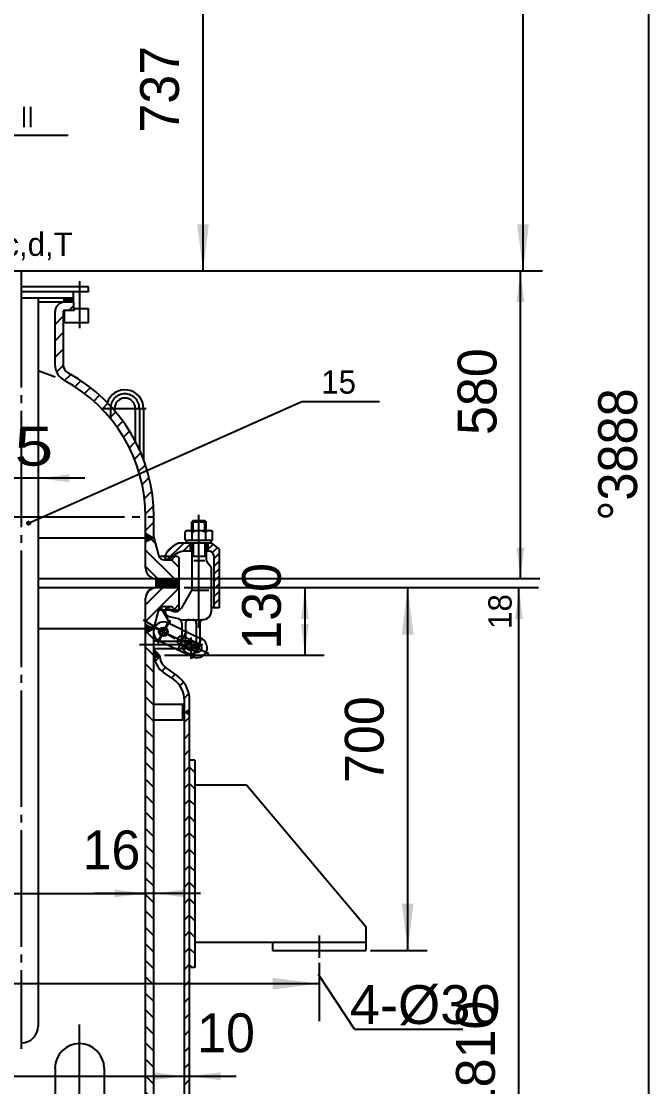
# Model space of a CAD drawing. Extents: x -10 to 10142, y -198 to 739.
# Drawn here: x 9747.1 to 9827.9, y 459.9 to 597 of the extents above; entities that cross this region are included whole.
import ezdxf

# ---------------------------------------------------------------- set-up
doc = ezdxf.new("R2010")
doc.units = 0
doc.linetypes.add('DASHDOT', pattern=[18, 15, -1, 1, -1])
doc.linetypes.add('DASHED', pattern=[4, 3, -1])
doc.layers.get('0').update_dxf_attribs({"color": 8, "linetype": 'CONTINUOUS'})
for name, color, linetype in [('1', 8, 'CONTINUOUS'), ('2', 94, 'DASHDOT'), ('3', 2, 'DASHED'), ('85', 7, 'CONTINUOUS')]:
    doc.layers.add(name, color=color, linetype=linetype)
doc.styles.add('STYLE1', font='cadt_en.shx', dxfattribs={"bigfont": 'cadt_hz.shx'})
doc.styles.add('STYLE541', font='cadt_en.shx', dxfattribs={"width": 1.341688, "bigfont": 'cadt_hz.shx'})
doc.styles.add('STYLE543', font='cadt_en.shx', dxfattribs={"width": 1.065085, "bigfont": 'cadt_hz.shx'})
doc.styles.add('STYLE544', font='cadt_en.shx', dxfattribs={"width": 1.065085, "bigfont": 'cadt_hz.shx'})
doc.styles.add('STYLE549', font='cadt_en.shx', dxfattribs={"width": 0.9717, "bigfont": 'cadt_hz.shx'})
doc.styles.add('STYLE550', font='cadt_en.shx', dxfattribs={"width": 0.972087, "bigfont": 'cadt_hz.shx'})
doc.styles.add('STYLE551', font='cadt_en.shx', dxfattribs={"width": 1.044319, "bigfont": 'cadt_hz.shx'})

# ---------------------------------------------------------------- blocks, each defined once
blk = doc.blocks.new('*U37')
at = {"layer": '1'}
for p, q in [((6818.91, 530.39), (6819.5, 529.8)), ((6818.24, 528.94), (6821.9, 525.28)), ((6818.24, 526.82), (6819.78, 525.28, 1)), ((6821.59, 527.71), (6822.58, 526.73))]:
    blk.add_line(p, q, dxfattribs=at)
blk = doc.blocks.new('*U40')
at = {"layer": '1'}
for p, q in [((6819.31, 516.03), (6819.96, 515.37)), ((6819.31, 515.89), (6819.44, 516.02)), ((6819.31, 515.61), (6819.58, 515.88)), ((6819.31, 515.74), (6819.77, 515.28)), ((6819.31, 515.33), (6819.72, 515.74)), ((6819.31, 515.46), (6819.59, 515.18)), ((6819.31, 515.18), (6819.4, 515.08, 1)), ((6819.35, 515.08), (6819.86, 515.6)), ((6819.88, 515.33), (6820, 515.46))]:
    blk.add_line(p, q, dxfattribs=at)
blk = doc.blocks.new('*U41')
at = {"layer": '1'}
for p, q in [((6818.24, 521.9), (6820.43, 524.08, 1)), ((6818.24, 519.78), (6822.55, 524.08)), ((6821.91, 521.32), (6822.58, 521.99))]:
    blk.add_line(p, q, dxfattribs=at)
blk = doc.blocks.new('*U42')
at = {"layer": '1'}
for p, q in [((6819.49, 514.66), (6820.05, 515.22, 1)), ((6820.32, 513.38), (6820.8, 513.85)), ((6821.57, 512.49), (6822.04, 512.97)), ((6822.66, 511.47), (6823.14, 511.95)), ((6823.23, 509.91), (6823.8, 510.49)), ((6823.76, 508.32), (6823.91, 508.47))]:
    blk.add_line(p, q, dxfattribs=at)
blk = doc.blocks.new('*U43')
at = {"layer": '1'}
for p, q in [((6823.38, 508.08), (6823.38, 508.08)), ((6823.64, 508.24), (6823.45, 508.04)), ((6823.88, 507.79), (6823.51, 508.16)), ((6823.91, 508.29), (6823.58, 507.96)), ((6823.91, 507.97), (6823.64, 508.24)), ((6823.91, 508.08), (6823.72, 507.89)), ((6823.91, 508.19), (6823.78, 508.32)), ((6823.85, 507.81), (6823.91, 507.87, 1))]:
    blk.add_line(p, q, dxfattribs=at)
blk = doc.blocks.new('*U44')
at = {"layer": '1'}
blk.add_line((6822.98, 507.47), (6823.24, 507.21, 1), dxfattribs=at)
blk = doc.blocks.new('*U55')
at = {"layer": '1'}
for p, q in [((6819.71, 525.28), (6819.58, 525.15)), ((6819.92, 525.28), (6819.58, 524.93)), ((6820.14, 525.28), (6819.58, 524.72)), ((6820.35, 525.28), (6819.58, 524.51)), ((6820.56, 525.28), (6819.58, 524.3)), ((6820.77, 525.28), (6819.58, 524.09)), ((6820.93, 524.08), (6819.73, 525.28)), ((6820.98, 525.28), (6819.78, 524.08)), ((6821.14, 524.08), (6819.94, 525.28)), ((6821.2, 525.28), (6820, 524.08)), ((6821.35, 524.08), (6820.15, 525.28)), ((6821.41, 525.28), (6820.21, 524.08)), ((6821.56, 524.08), (6820.36, 525.28)), ((6821.62, 525.28), (6820.42, 524.08)), ((6821.78, 524.08), (6820.58, 525.28)), ((6821.83, 525.28), (6820.63, 524.08)), ((6821.99, 524.08), (6820.79, 525.28)), ((6822.04, 525.28), (6820.84, 524.08)), ((6822.2, 524.08), (6821, 525.28)), ((6822.26, 525.28), (6821.06, 524.08)), ((6822.41, 524.08), (6821.21, 525.28)), ((6822.47, 525.28), (6821.27, 524.08)), ((6822.58, 524.13), (6821.42, 525.28)), ((6822.58, 524.34), (6821.64, 525.28)), ((6822.58, 524.56), (6821.85, 525.28)), ((6822.58, 524.77), (6822.06, 525.28)), ((6822.58, 524.98), (6822.27, 525.28)), ((6822.58, 525.19), (6822.49, 525.28, 1)), ((6820.72, 524.08), (6819.58, 525.22)), ((6820.5, 524.08), (6819.58, 525.01)), ((6820.29, 524.08), (6819.58, 524.8)), ((6820.08, 524.08), (6819.58, 524.59)), ((6819.87, 524.08), (6819.58, 524.37)), ((6819.66, 524.08), (6819.58, 524.16)), ((6822.58, 525.18), (6821.48, 524.08)), ((6822.58, 524.96), (6821.69, 524.08)), ((6822.58, 524.75), (6821.91, 524.08)), ((6822.58, 524.54), (6822.12, 524.08)), ((6822.58, 524.33), (6822.33, 524.08)), ((6822.58, 524.12), (6822.54, 524.08))]:
    blk.add_line(p, q, dxfattribs=at)
blk = doc.blocks.new('*U56')
at = {"layer": '1'}
for p, q in [((6818.24, 531.06), (6818.91, 530.39)), ((6818.24, 530.98), (6818.31, 531.05)), ((6818.24, 530.76), (6818.45, 530.97)), ((6818.24, 530.55), (6818.58, 530.89)), ((6818.77, 530.32), (6818.24, 530.85)), ((6818.24, 530.34), (6818.72, 530.81)), ((6818.24, 530.13), (6818.85, 530.74)), ((6819.04, 530.47), (6818.68, 530.83)), ((6818.24, 530.64), (6818.64, 530.24)), ((6818.24, 530.42), (6818.5, 530.16)), ((6818.37, 530.08), (6818.24, 530.21, 1)), ((6818.47, 530.14), (6818.99, 530.66)), ((6818.97, 530.43), (6819.12, 530.58))]:
    blk.add_line(p, q, dxfattribs=at)
blk = doc.blocks.new('*U57')
at = {"layer": '1'}
for p, q in [((6818.24, 519.31), (6818.27, 519.34)), ((6818.24, 519.1), (6818.41, 519.26)), ((6818.82, 518.61), (6818.24, 519.18)), ((6818.24, 518.88), (6818.54, 519.18)), ((6818.24, 518.67), (6818.67, 519.1)), ((6818.24, 518.46), (6818.81, 519.03)), ((6818.24, 518.97), (6818.68, 518.53)), ((6818.55, 518.45), (6818.24, 518.76)), ((6818.24, 518.55), (6818.41, 518.38)), ((6818.31, 518.32), (6818.94, 518.95)), ((6818.95, 518.69), (6818.33, 519.3)), ((6818.81, 518.61), (6819.08, 518.87)), ((6819.08, 518.76), (6818.84, 519.01)), ((6818.28, 518.3), (6818.24, 518.33, 1))]:
    blk.add_line(p, q, dxfattribs=at)
blk = doc.blocks.new('*U61')
at = {"layer": '85'}
for p, q in [((6795.51, 560.85), (6795.51, 559.78)), ((6795.51, 560.85), (6800.08, 560.85)), ((6795.51, 559.78), (6796.71, 559.78, 6.28)), ((6808.98, 560.85), (6804.41, 560.85)), ((6808.98, 559.78), (6807.78, 559.78, 1)), ((6808.98, 560.85), (6808.98, 559.78, 6.28))]:
    blk.add_line(p, q, dxfattribs=at)
for centre, radius, start, end in [((6796.71, 559.65), 1.2, 0, 90), ((6796.71, 559.65), 0.133, 0, 90), ((6807.78, 559.65), 1.2, 90, 180), ((6807.78, 559.65), 0.133, 90, 180)]:
    blk.add_arc(centre, radius, start, end, dxfattribs=at)
blk = doc.blocks.new('*U62')
at = {"layer": '85'}
for p, q in [((6808.98, 561.38), (6802.25, 561.38)), ((6807.78, 560.85), (6807.78, 561.38, 1)), ((6808.98, 560.85), (6808.98, 561.38)), ((6808.98, 560.85), (6804.41, 560.85))]:
    blk.add_line(p, q, dxfattribs=at)
blk = doc.blocks.new('*U63')
at = {"layer": '85'}
for p, q in [((6807.87, 561.38), (6807.78, 561.3)), ((6808.08, 561.38), (6807.78, 561.08)), ((6808.29, 561.38), (6807.78, 560.87)), ((6808.13, 560.85), (6807.78, 561.2)), ((6807.91, 560.85), (6807.78, 560.99, 1)), ((6808.34, 560.85), (6807.8, 561.38)), ((6808.5, 561.38), (6807.97, 560.85)), ((6808.55, 560.85), (6808.02, 561.38)), ((6808.72, 561.38), (6808.18, 560.85)), ((6808.76, 560.85), (6808.23, 561.38)), ((6808.93, 561.38), (6808.4, 560.85)), ((6808.97, 560.85), (6808.44, 561.38)), ((6808.98, 561.22), (6808.61, 560.85)), ((6808.98, 561.06), (6808.65, 561.38)), ((6808.98, 561.01), (6808.82, 560.85)), ((6808.98, 561.27), (6808.87, 561.38))]:
    blk.add_line(p, q, dxfattribs=at)
blk = doc.blocks.new('*U65')
at = {"layer": '1'}
for p, q in [((6807.87, 561.38), (6807.78, 561.3)), ((6808.08, 561.38), (6807.78, 561.08)), ((6808.29, 561.38), (6807.78, 560.87)), ((6808.13, 560.85), (6807.78, 561.2)), ((6807.91, 560.85), (6807.78, 560.99, 1)), ((6808.34, 560.85), (6807.8, 561.38)), ((6808.5, 561.38), (6807.97, 560.85)), ((6808.55, 560.85), (6808.02, 561.38)), ((6808.72, 561.38), (6808.18, 560.85)), ((6808.76, 560.85), (6808.23, 561.38)), ((6808.93, 561.38), (6808.4, 560.85)), ((6808.97, 560.85), (6808.44, 561.38)), ((6808.98, 561.22), (6808.61, 560.85)), ((6808.98, 561.06), (6808.65, 561.38)), ((6808.98, 561.01), (6808.82, 560.85)), ((6808.98, 561.27), (6808.87, 561.38))]:
    blk.add_line(p, q, dxfattribs=at)
blk = doc.blocks.new('*U85')
at = {"layer": '2'}
for p, q in [((6809.74, 438.37), (6809.74, 467.89)), ((6720.08, 438.37), (6720.08, 467.36))]:
    blk.add_line(p, q, dxfattribs=at)
for centre, radius, start, end in [((6736.91, 438.37), 16.83, 180, 244.6607), ((6792.91, 438.37), 16.83, 295.3393, 360), ((6764.87, 497.42), 82.17, 244.6607, 270.027), ((6764.95, 497.42), 82.17, 269.973, 295.3393)]:
    blk.add_arc(centre, radius, start, end, dxfattribs=at)
at = {"layer": '85'}
for p, q in [((6761.74, 421.66), (6761.74, 516.3, 6.28)), ((6768.08, 421.66), (6768.08, 516.53)), ((6716.91, 462.25), (6716.91, 438.39)), ((6723.24, 462.25), (6723.24, 438.37, 6.28)), ((6806.58, 462.25), (6806.58, 438.37)), ((6812.91, 462.25), (6812.91, 438.39, 6.28))]:
    blk.add_line(p, q, dxfattribs=at)
for centre, radius, start, end in [((6720.08, 462.25), 3.17, 0, 180), ((6809.74, 462.25), 3.17, 0, 180), ((6736.91, 438.39), 20, 180, 244.6231), ((6736.91, 438.39), 20, 180, 244.6231), ((6736.91, 438.37), 13.67, 180, 244.6607), ((6792.91, 438.37), 13.67, 295.3393, 360), ((6792.91, 438.39), 20, 295.3769, 360), ((6792.91, 438.39), 20, 295.3769, 360), ((6764.87, 497.42), 79, 244.6607, 265.3752), ((6764.95, 497.42), 79, 274.6248, 295.3393), ((6758.74, 421.66), 3, 265.3752, 360), ((6771.08, 421.66), 3, 180, 274.6248), ((6764.91, 497.42), 85.33, 244.6231, 270), ((6764.91, 497.42), 85.33, 270, 295.3769)]:
    blk.add_arc(centre, radius, start, end, dxfattribs=at)
blk = doc.blocks.new('*D91')
blk.add_line((6810.41, 538.2), (6790.83, 538.2))
for points in [[(6800.08, 538.2), (6796.08, 537.7), (6796.08, 538.7)], [(6804.41, 538.2), (6808.41, 538.7), (6808.41, 537.7)]]:
    blk.add_solid(points)
at = {"insert": (6789.4, 539.63), "char_height": 5, "attachment_point": 7, "style": 'STYLE541'}
blk.add_mtext('%%c65', dxfattribs=at)
blk = doc.blocks.new('*D94')
for p, q in [((6776.87, 614.02), (6828.14, 614.02)), ((6825.64, 564.88), (6825.64, 614.02)), ((6771.53, 564.88), (6828.14, 564.88))]:
    blk.add_line(p, q)
for points in [[(6825.64, 614.02), (6826.39, 608.02), (6824.89, 608.02)], [(6825.64, 564.88), (6824.89, 570.88), (6826.39, 570.88)]]:
    blk.add_solid(points)
at = {"style": 'STYLE1'}
blk.add_text('737', height=5, rotation=90, dxfattribs=at).set_placement((6822.54, 582.69))
blk = doc.blocks.new('*U98')
for p, q in [((6824.36, 531.46), (6824.36, 532.76)), ((6825.86, 531.46), (6825.86, 532.76)), ((6823.16, 529.85), (6820.99, 527.68)), ((6823.08, 528.8), (6823.99, 529.71)), ((6824.36, 529.85), (6824.36, 528.11)), ((6825.86, 529.85), (6825.86, 528.11)), ((6826.24, 529.02), (6826.92, 529.7, 6.28)), ((6826.84, 528.64), (6827.46, 529.26, 1)), ((6827.01, 527.83), (6827.7, 528.52)), ((6827.01, 526.85), (6827.7, 527.54)), ((6827.01, 525.87), (6827.7, 526.56)), ((6827.01, 524.89), (6827.7, 525.58)), ((6827.01, 523.91), (6827.7, 524.6)), ((6827.01, 522.93), (6827.7, 523.62)), ((6827.01, 521.95), (6827.7, 522.64)), ((6827.57, 521.53), (6827.7, 521.66)), ((6820.07, 518.44), (6820.21, 518.58, 6.28)), ((6820.21, 518.58), (6820.24, 518.6)), ((6820.22, 518.1), (6820.51, 518.39)), ((6820.24, 518.6), (6820.52, 518.89, 6.28)), ((6820.52, 518.4), (6820.54, 518.42)), ((6820.54, 518.42), (6820.55, 518.42)), ((6820.55, 518.42), (6820.87, 518.75)), ((6820.88, 518.27), (6820.99, 518.38)), ((6820.58, 517.97), (6820.85, 518.24)), ((6820.85, 518.24), (6820.88, 518.27)), ((6823.87, 516.85), (6824.07, 517.06)), ((6824.07, 517.06), (6824.21, 517.2)), ((6823.63, 516.62), (6823.77, 516.76)), ((6823.77, 516.76), (6823.87, 516.85)), ((6823.86, 516.35), (6824.07, 516.57)), ((6824.07, 516.57), (6824.2, 516.7)), ((6824.2, 516.7), (6824.26, 516.76)), ((6824.26, 516.76), (6824.48, 516.97))]:
    blk.add_line(p, q)
at = {"layer": '2'}
for p, q in [((6825.11, 518.95), (6825.11, 533.48)), ((6821.01, 528.69), (6821.82, 529.5)), ((6817.93, 519.96), (6822.01, 517.57)), ((6821.39, 519.89), (6819.74, 517.08)), ((6821.25, 519.94), (6819.83, 516.94)), ((6819.02, 519.14), (6826.4, 515.66)), ((6823.52, 518.6), (6822.29, 516)), ((6824.07, 517.71), (6824.07, 514.97)), ((6824.25, 514.98), (6825.54, 517.71)), ((6825.59, 516.76), (6817.47, 516.76))]:
    blk.add_line(p, q, dxfattribs=at)
at = {"layer": '3'}
for p, q in [((6822.92, 518.71), (6822.92, 517.89, 6.28)), ((6823.38, 518.49), (6823.38, 517.72)), ((6820.14, 517.22), (6822.34, 517.22)), ((6823.38, 517.22), (6822.92, 517.22)), ((6824.77, 517.83), (6824.77, 517.07)), ((6825.23, 517.62), (6825.23, 516.84)), ((6822.08, 516.29), (6823.71, 516.29))]:
    blk.add_line(p, q, dxfattribs=at)
for radius, start, end in [(1.15, 184.6006, 305.2449), (0.693, 210.8689, 278.5498)]:
    blk.add_arc((6824.07, 516.76), radius, start, end, dxfattribs=at)
at = {"layer": '85'}
for p, q in [((6824.36, 532.76), (6824.19, 532.59)), ((6824.19, 531.46), (6824.19, 532.59)), ((6824.19, 532.59), (6826.04, 532.59)), ((6824.36, 532.76), (6825.86, 532.76, 6.28)), ((6825.86, 532.76), (6826.04, 532.59)), ((6826.04, 531.46), (6826.04, 532.59)), ((6823.43, 531.46), (6823.35, 531.29, 6.28)), ((6823.35, 530.23), (6823.35, 531.29)), ((6823.43, 531.46), (6826.79, 531.46)), ((6824.23, 530.23), (6824.23, 531.23)), ((6825.99, 530.23), (6825.99, 531.23)), ((6826.79, 531.46), (6826.87, 531.29)), ((6826.87, 530.23), (6826.87, 531.29)), ((6826.73, 529.85), (6822.48, 529.85)), ((6823.35, 530.23), (6826.87, 530.23)), ((6823.52, 530.23), (6823.52, 529.85)), ((6823.99, 529.85), (6823.99, 528.81)), ((6824.19, 529.85), (6824.19, 523.82)), ((6826.04, 529.85), (6826.04, 527.73, 6.28)), ((6826.24, 529.85), (6826.24, 528.81)), ((6826.7, 529.85), (6826.7, 530.23)), ((6826.73, 529.85), (6827.7, 529.07)), ((6820.76, 527.91), (6820.76, 528.2, 6.28)), ((6824.19, 528.81), (6823.19, 528.81)), ((6826.04, 528.11), (6824.19, 528.11)), ((6826.43, 528.81), (6826.04, 528.81)), ((6827.01, 528.24), (6827.01, 521.53)), ((6827.7, 529.07), (6827.7, 521.53)), ((6820.99, 527.68), (6821.2, 527.68, 6.28)), ((6825.88, 527.57), (6824.44, 527.57)), ((6826.72, 526.67), (6826.13, 527.45)), ((6826.72, 521.14), (6826.72, 526.67)), ((6824.19, 523.82), (6822.81, 521.43)), ((6824.31, 523.8), (6826.39, 523.8)), ((6821.44, 519.41), (6820.22, 521.55)), ((6820.77, 521.28), (6820.77, 521.03)), ((6821, 521.51), (6821.07, 521.51)), ((6822.81, 521.43), (6822.81, 521.43)), ((6827.7, 521.53), (6826.72, 521.53, 6.28)), ((6822.47, 520.1), (6821.32, 520.36, 6.28)), ((6822.7, 519.99), (6825.56, 519.99)), ((6822.85, 518.74), (6821.08, 519.58)), ((6822.85, 518.74), (6825.44, 517.52, 6.28)), ((6822.92, 519.54), (6822.92, 518.71, 6.28)), ((6823.38, 519.53), (6823.38, 518.49)), ((6824.77, 519.53), (6824.77, 517.83)), ((6825.23, 519.53), (6825.23, 517.62)), ((6819.31, 517.68), (6819.89, 517.33)), ((6820.14, 517.22), (6819.31, 517.22)), ((6819.99, 517.28), (6824.36, 515.22, 6.28)), ((6822.34, 517.22), (6822.92, 517.22)), ((6822.92, 516.76), (6822.92, 517.89, 6.28)), ((6823.15, 517.83), (6825.15, 516.89)), ((6823.38, 516.76), (6823.38, 517.72)), ((6824.07, 517.22), (6823.38, 517.22)), ((6824.77, 516.76), (6824.77, 517.05, 6.28)), ((6819.31, 516.29), (6822.08, 516.29)), ((6824.65, 515.85), (6822.66, 516.79, 6.28)), ((6824.07, 516.29), (6823.71, 516.29)), ((6825.23, 516.76), (6825.23, 516.84))]:
    blk.add_line(p, q, dxfattribs=at)
for centre, radius in [((6820.53, 518.43), 0.577), ((6820.53, 518.43), 0.577), ((6820.53, 518.43), 0.462), ((6824.07, 516.76), 0.462)]:
    blk.add_circle(centre, radius, dxfattribs=at)
for centre, radius, start, end in [((6823.79, 530.93), 0.535, 34.6147, 145.3853), ((6825.11, 529.67), 1.79, 60.5915, 119.4085), ((6826.43, 530.93), 0.535, 34.6147, 145.3853), ((6823.69, 526.82), 3.27, 111.8472, 152.5271), ((6820.99, 528.21), 0.231, 149.0834, 182.4091), ((6823.46, 526.25), 2.58, 96.1907, 143.6292), ((6826.43, 528.24), 0.577, 0, 90), ((6820.99, 527.91), 0.231, 180, 270), ((6821.2, 527.91), 0.231, 270, 323.6888), ((6826.5, 527.73), 0.462, 180, 216.7373), ((6821, 521.28), 0.231, 90, 180), ((6821.07, 521.16), 0.346, 39.2375, 90), ((6822.06, 521.96), 0.924, 219.3396, 324.3715), ((6825.56, 521.14), 1.15, 270, 360), ((6821.47, 521.03), 0.693, 180, 257.5323), ((6822.34, 519.54), 0.577, 0, 77.5323), ((6823.84, 519.53), 0.462, 90, 180), ((6824.31, 519.53), 0.462, 0, 90), ((6825.69, 519.53), 0.462, 90, 180), ((6820.53, 518.43), 1.27, 64.7094, 244.7094), ((6822.91, 517.31), 0.577, 64.7094, 244.7094), ((6824.9, 516.37), 1.27, 244.7094, 424.7094), ((6824.07, 516.76), 1.15, 180, 184.6006), ((6824.07, 516.76), 0.693, 180, 210.8689), ((6824.07, 516.76), 0.693, 278.5498, 360), ((6824.9, 516.37), 0.577, 244.7094, 424.7094), ((6824.07, 516.76), 1.15, 305.2449, 360)]:
    blk.add_arc(centre, radius, start, end, dxfattribs=at)
blk = doc.blocks.new('*D99')
for p, q in [((6838.75, 524.08), (6838.75, 515.42)), ((6820.67, 515.42), (6841.25, 515.42))]:
    blk.add_line(p, q)
for points in [[(6838.75, 524.08), (6839.25, 520.08), (6838.25, 520.08)], [(6838.75, 515.42), (6838.25, 519.42), (6839.25, 519.42)]]:
    blk.add_solid(points)
at = {"style": 'STYLE1'}
blk.add_text('130', height=5, rotation=90, dxfattribs=at).set_placement((6835.66, 516.13))
blk = doc.blocks.new('*U104')
at = {"layer": '1'}
for p, q in [((6806.81, 560.37), (6807.06, 560.62)), ((6808.35, 559.78), (6808.98, 560.41)), ((6806.58, 558.01), (6807.64, 559.08)), ((6806.58, 555.89), (6807.64, 556.95)), ((6806.58, 553.77), (6807.64, 554.83)), ((6806.79, 551.86), (6807.65, 552.72)), ((6807.82, 550.77), (6808.61, 551.56)), ((6809.15, 549.98), (6809.92, 550.75)), ((6810.39, 549.1), (6811.16, 549.86)), ((6811.56, 548.14), (6812.31, 548.9)), ((6812.64, 547.1), (6813.39, 547.85)), ((6813.64, 545.98), (6814.4, 546.74)), ((6814.56, 544.78), (6815.32, 545.54)), ((6815.4, 543.5), (6816.17, 544.27)), ((6816.15, 542.13), (6816.94, 542.92)), ((6816.8, 540.66), (6817.62, 541.48)), ((6817.36, 539.09), (6818.21, 539.94, 1))]:
    blk.add_line(p, q, dxfattribs=at)
blk = doc.blocks.new('*U105')
at = {"layer": '1'}
for p, q in [((6817.8, 537.41), (6818.69, 538.3)), ((6818.1, 535.59), (6819.05, 536.54)), ((6818.24, 533.61), (6819.26, 534.63)), ((6818.24, 531.49), (6819.31, 532.56, 1))]:
    blk.add_line(p, q, dxfattribs=at)
blk = doc.blocks.new('*U106')
at = {"layer": '1'}
for p, q in [((6819.31, 517.5), (6818.42, 518.38)), ((6818.24, 516.44), (6819.31, 515.37)), ((6819.31, 513.25), (6818.24, 514.32)), ((6819.31, 511.13), (6818.24, 512.2)), ((6818.24, 510.08), (6819.31, 509.01)), ((6819.31, 506.89), (6818.24, 507.96)), ((6818.24, 505.83), (6819.31, 504.77)), ((6819.31, 502.65), (6818.24, 503.71)), ((6819.31, 500.52), (6818.24, 501.59)), ((6818.24, 499.47), (6819.31, 498.4)), ((6819.31, 496.28), (6818.24, 497.35)), ((6818.24, 495.23), (6819.31, 494.16)), ((6819.31, 492.04), (6818.24, 493.11)), ((6819.31, 489.92), (6818.24, 490.99)), ((6818.24, 488.86), (6819.31, 487.8)), ((6819.31, 485.68), (6818.24, 486.74)), ((6818.24, 484.62), (6819.31, 483.55)), ((6819.31, 481.43), (6818.24, 482.5)), ((6819.31, 479.31), (6818.24, 480.38)), ((6818.24, 478.26), (6819.31, 477.19)), ((6819.31, 475.07), (6818.24, 476.14)), ((6818.24, 474.01), (6819.31, 472.95)), ((6819.31, 470.83), (6818.24, 471.89)), ((6819.31, 468.71), (6818.24, 469.77)), ((6818.24, 467.65), (6819.31, 466.58)), ((6819.31, 464.46), (6818.24, 465.53)), ((6818.24, 463.41), (6819.31, 462.34)), ((6819.31, 460.22), (6818.24, 461.29)), ((6819.31, 458.1), (6818.24, 459.17)), ((6818.24, 457.04), (6819.31, 455.98)), ((6819.31, 453.86), (6818.24, 454.92)), ((6818.24, 452.8), (6819.31, 451.73)), ((6819.31, 449.61), (6818.24, 450.68)), ((6818.24, 448.56), (6819.31, 447.49)), ((6818.24, 446.44), (6819.31, 445.37)), ((6819.31, 443.25), (6818.24, 444.32)), ((6818.24, 442.19), (6819.31, 441.13)), ((6819.31, 439.01), (6818.24, 440.07)), ((6818.24, 437.95), (6819.31, 436.89)), ((6818.24, 435.83), (6819.31, 434.76)), ((6819.08, 432.87), (6818.24, 433.71, 1))]:
    blk.add_line(p, q, dxfattribs=at)
blk = doc.blocks.new('*U119')
at = {"layer": '1'}
for p, q in [((6823.24, 506.79), (6823.91, 507.46)), ((6823.24, 504.67), (6823.91, 505.34)), ((6823.24, 502.55), (6823.91, 503.22)), ((6823.24, 500.43), (6823.91, 501.1)), ((6823.24, 498.31), (6823.91, 498.97)), ((6823.24, 496.19), (6823.91, 496.85)), ((6823.24, 494.06), (6823.91, 494.73)), ((6823.24, 491.94), (6823.91, 492.61)), ((6823.24, 489.82), (6823.91, 490.49)), ((6823.24, 487.7), (6823.91, 488.37)), ((6823.24, 485.58), (6823.91, 486.25)), ((6823.24, 483.46), (6823.91, 484.13)), ((6823.24, 481.34), (6823.91, 482)), ((6823.24, 479.22), (6823.91, 479.88)), ((6823.24, 477.09), (6823.91, 477.76)), ((6823.24, 474.97), (6823.91, 475.64)), ((6823.24, 472.85), (6823.91, 473.52)), ((6823.24, 470.73), (6823.91, 471.4)), ((6823.24, 468.61), (6823.91, 469.28)), ((6823.24, 466.49), (6823.91, 467.15)), ((6823.24, 464.37), (6823.91, 465.03)), ((6823.24, 462.25), (6823.91, 462.91)), ((6823.24, 460.12), (6823.91, 460.79)), ((6823.24, 458), (6823.91, 458.67)), ((6823.24, 455.88), (6823.91, 456.55)), ((6823.24, 453.76), (6823.91, 454.43)), ((6823.24, 451.64), (6823.91, 452.31)), ((6823.24, 449.52), (6823.91, 450.18)), ((6823.24, 447.4), (6823.91, 448.06)), ((6823.24, 445.27), (6823.91, 445.94)), ((6823.24, 443.15), (6823.91, 443.82)), ((6823.24, 441.03), (6823.91, 441.7)), ((6823.24, 438.91), (6823.91, 439.58)), ((6823.24, 436.79), (6823.91, 437.46)), ((6823.24, 434.67), (6823.91, 435.33)), ((6823.24, 432.55), (6823.91, 433.21)), ((6823.24, 430.43), (6823.91, 431.09, 1))]:
    blk.add_line(p, q, dxfattribs=at)
blk = doc.blocks.new('*D122')
blk.add_line((6706.58, 461.22), (6823.24, 461.22))
for points in [[(6706.58, 461.22), (6710.58, 461.72), (6710.58, 460.72)], [(6823.24, 461.22), (6819.24, 460.72), (6819.24, 461.72)]]:
    blk.add_solid(points)
at = {"insert": (6770.3, 462.65), "char_height": 5, "attachment_point": 7, "style": 'STYLE543'}
blk.add_mtext('%%c1750', dxfattribs=at)
blk = doc.blocks.new('*U123')
blk.add_line((6804.41, 525.28), (6868.7, 525.28, 1))
blk = doc.blocks.new('*D124')
for p, q in [((6868.8, 524.08), (6823.2, 524.08, 1)), ((6866.3, 403.42), (6866.3, 524.08)), ((6784.1, 403.42), (6868.8, 403.42))]:
    blk.add_line(p, q)
for points in [[(6866.3, 524.08), (6866.8, 520.08), (6865.8, 520.08)], [(6866.3, 403.42), (6865.8, 407.42), (6866.8, 407.42)]]:
    blk.add_solid(points)
at = {"style": 'STYLE1'}
blk.add_text('1810', height=5, rotation=90, dxfattribs=at).set_placement((6863.2, 456.08))
blk = doc.blocks.new('*D125')
blk.add_line((6711.58, 484.76), (6818.24, 484.76))
for points in [[(6711.58, 484.76), (6715.58, 485.26), (6715.58, 484.26)], [(6818.24, 484.76), (6814.24, 484.26), (6814.24, 485.26)]]:
    blk.add_solid(points)
at = {"insert": (6770.64, 486.19), "char_height": 5, "attachment_point": 7, "style": 'STYLE544'}
blk.add_mtext('%%c1600', dxfattribs=at)
blk = doc.blocks.new('*D126')
blk.add_line((6825.31, 484.76), (6811.56, 484.76))
for points in [[(6818.24, 484.76), (6814.24, 484.26), (6814.24, 485.26)], [(6819.31, 484.76), (6823.31, 485.26), (6823.31, 484.26)]]:
    blk.add_solid(points)
at = {"style": 'STYLE1'}
blk.add_text('16', height=5, dxfattribs=at).set_placement((6810.13, 487.86))
blk = doc.blocks.new('*D131')
for p, q in [((6813.42, 564.88), (6869, 564.88)), ((6866.5, 525.28), (6866.5, 564.88)), ((6854.49, 525.28), (6869, 525.28))]:
    blk.add_line(p, q)
for points in [[(6866.5, 564.88), (6867, 560.88), (6866, 560.88)], [(6866.5, 525.28), (6866, 529.28), (6867, 529.28)]]:
    blk.add_solid(points)
at = {"style": 'STYLE1'}
blk.add_text('580', height=5, rotation=90, dxfattribs=at).set_placement((6863.41, 543.77))
blk = doc.blocks.new('*D132')
for p, q in [((6785.59, 657.68), (6869.33, 657.68)), ((6866.83, 564.88), (6866.83, 657.68)), ((6780.94, 564.88), (6869.33, 564.88))]:
    blk.add_line(p, q)
for points in [[(6866.83, 657.68), (6867.58, 651.68), (6866.08, 651.68)], [(6866.83, 564.88), (6866.08, 570.88), (6867.58, 570.88)]]:
    blk.add_solid(points)
at = {"insert": (6865.4, 604.43), "char_height": 5, "attachment_point": 7, "rotation": 90, "style": 'STYLE549'}
blk.add_mtext('%%d1392', dxfattribs=at)
blk = doc.blocks.new('*D133')
blk.add_line((6883.01, 398.49), (6883.01, 657.68))
at = {"insert": (6881.58, 532.72), "char_height": 5, "attachment_point": 7, "rotation": 90, "style": 'STYLE550'}
blk.add_mtext('%%d3888', dxfattribs=at)
blk = doc.blocks.new('*D134')
for p, q in [((6851.98, 477.42), (6851.98, 524.08)), ((6847.2, 477.42), (6854.48, 477.42))]:
    blk.add_line(p, q)
for points in [[(6851.98, 524.08), (6852.73, 518.08), (6851.23, 518.08)], [(6851.98, 477.42), (6851.23, 483.42), (6852.73, 483.42)]]:
    blk.add_solid(points)
at = {"style": 'STYLE1'}
blk.add_text('700', height=5, rotation=90, dxfattribs=at).set_placement((6848.89, 498.98))
blk = doc.blocks.new('*D135')
blk.add_line((6817.24, 461.23), (6829.91, 461.23))
for points in [[(6823.24, 461.23), (6819.24, 460.73), (6819.24, 461.73)], [(6823.91, 461.23), (6827.91, 461.73), (6827.91, 460.73)]]:
    blk.add_solid(points)
at = {"style": 'STYLE1'}
blk.add_text('10', height=5, dxfattribs=at).set_placement((6824.88, 464.32))
blk = doc.blocks.new('*U136')
at = {"layer": '1'}
for p, q in [((6823.91, 501.01), (6824.58, 500.34, 1)), ((6823.91, 498.89), (6824.58, 498.22)), ((6823.91, 496.77), (6824.58, 496.1)), ((6823.91, 494.65), (6824.58, 493.98)), ((6823.91, 492.53), (6824.58, 491.86)), ((6823.91, 490.4), (6824.58, 489.74)), ((6823.91, 488.28), (6824.58, 487.62)), ((6823.91, 486.16), (6824.58, 485.49)), ((6823.91, 484.04), (6824.58, 483.37)), ((6823.91, 481.92), (6824.58, 481.25)), ((6823.91, 479.8), (6824.58, 479.13)), ((6823.91, 477.68), (6824.58, 477.01)), ((6823.91, 475.55), (6824.24, 475.22))]:
    blk.add_line(p, q, dxfattribs=at)
blk = doc.blocks.new('*D138')
for p, q in [((6840.58, 475.84), (6840.58, 468.31)), ((6840.58, 473.14), (6744.1, 473.14))]:
    blk.add_line(p, q)
blk.add_solid([(6840.58, 473.14), (6834.58, 472.39), (6834.58, 473.89)])
at = {"style": 'STYLE1'}
blk.add_text('2261', height=5, dxfattribs=at).set_placement((6771.7, 476.24))

msp = doc.modelspace()

# ---------------------------------------------------------------- linework, layer by layer
at = {"color": 7}
for p, q in [((9748.08286, 532.41577), (9783.26261, 548.08942, 1)), ((9790.02173, 467.29293), (9785.40382, 474.30747)), ((9790.02173, 467.29293), (9803.99236, 467.29293))]:
    msp.add_line(p, q, dxfattribs=at)
msp.add_circle((9748.08286, 532.41577), 0.2, dxfattribs=at)
at = {"layer": '1', "color": 7}
for p, q in [((9743.16369, 582.36601), (9753.16369, 582.36601, 1)), ((9755.81709, 562.85119), (9747.15043, 562.85119)), ((9755.81709, 562.18452), (9747.15043, 562.18452, 6.28319)), ((9749.31361, 561.38452), (9749.31361, 467.68452)), ((9751.51298, 551.22805), (9749.31361, 552.0457)), ((9759.14695, 547.18895), (9759.14695, 546.91982)), ((9761.81361, 547.18895), (9761.81361, 542.98089)), ((9762.88028, 547.18895), (9762.88028, 540.59128)), ((9783.26261, 548.08942), (9793.26261, 548.08942)), ((9763.14695, 526.61565), (9763.14695, 533.21565)), ((9764.21361, 530.54898), (9764.21361, 533.21565, 6.28319)), ((9763.14695, 531.08784), (9764.08028, 530.54898)), ((9749.31361, 530.54898), (9764.21361, 530.54898)), ((9763.14695, 530.01012), (9764.08028, 530.54898)), ((9764.21361, 530.54898), (9764.79302, 528.28405, 6.28319)), ((9764.84081, 528.14898), (9767.08028, 528.14898)), ((9763.14695, 526.61565), (9763.14695, 527.81231)), ((9765.56806, 527.68231), (9766.35303, 527.68231, 6.28319)), ((9767.48028, 521.61565), (9767.48028, 527.74898)), ((9764.48028, 525.28231), (9764.48028, 524.08231)), ((9767.48028, 524.08231), (9749.31361, 524.08231)), ((9767.48028, 524.08231), (9749.31361, 524.08231, 1)), ((9763.14695, 429.78718), (9763.14695, 522.74898)), ((9767.08028, 521.21565), (9764.84081, 521.21565)), ((9765.56806, 521.68231), (9766.35303, 521.68231, 6.28319)), ((9764.21361, 518.81565), (9764.79302, 521.08058)), ((9764.21361, 518.81565), (9764.68909, 520.67355)), ((9764.21361, 518.81565), (9749.31361, 518.81565)), ((9763.14695, 519.35451), (9764.08028, 518.81565)), ((9763.14695, 518.27679), (9764.08028, 518.81565)), ((9764.08028, 518.81565), (9764.21361, 518.81565)), ((9764.21361, 429.75878), (9764.21361, 518.81565)), ((9764.94695, 515.41565), (9764.21361, 516.14898)), ((9764.94695, 515.41565), (9764.21361, 515.41565)), ((9764.3012, 515.08231), (9764.21361, 515.08231)), ((9764.3012, 515.08231), (9764.94695, 515.41565, 6.28319)), ((9766.72554, 512.31528), (9765.41741, 513.23124, 1)), ((9767.10792, 512.86138), (9765.79979, 513.77734, 6.28319)), ((9768.14695, 509.08231), (9764.21361, 509.08231)), ((9767.88035, 509.08231), (9767.88035, 507.08231)), ((9768.14695, 426.38101), (9768.14695, 509.92812)), ((9768.81361, 426.31359), (9768.81361, 509.58477)), ((9768.14695, 508.08231), (9768.81361, 508.08231)), ((9768.28028, 508.08231), (9768.81361, 508.39023)), ((9768.28028, 508.08231), (9768.81361, 507.77439)), ((9764.21361, 507.08231), (9768.14695, 507.08231)), ((9769.48028, 501.8903), (9768.81361, 501.8903)), ((9769.48028, 501.8903), (9769.48028, 475.22364)), ((9769.48028, 498.74898), (9776.14695, 498.74898)), ((9776.14695, 498.74898), (9791.48028, 480.48231)), ((9791.48028, 480.48231), (9791.48028, 477.41565)), ((9769.48028, 478.48231), (9791.48028, 478.48231)), ((9779.48028, 478.48231), (9779.48028, 477.41565)), ((9779.48028, 477.41565), (9791.48028, 477.41565)), ((9769.48028, 475.22364), (9768.81361, 475.22364))]:
    msp.add_line(p, q, dxfattribs=at)
for centre, radius, start, end in [((9743.14695, 533.21565), 21.06667, 0, 61.4704502), ((9743.14695, 533.21565), 20, 0, 61.4704502), ((9760.48028, 547.18895), 2.4, 0, 161.5222189), ((9760.48028, 547.18895), 1.33333, 0, 180), ((9765.56806, 528.48231), 0.8, 194.349332, 270), ((9768.00616, 527.32314), 1.88817, 153.6499875, 153.7021914), ((9767.08028, 527.74898), 0.4, 0, 155.3756816), ((9764.48028, 526.61565), 1.33333, 180, 270), ((9766.35303, 528.08231), 0.4, 270, 335.3756816), ((9764.48028, 522.74898), 1.33333, 90, 180), ((9765.56806, 520.88231), 0.8, 90, 165.650668), ((9766.35303, 521.28231), 0.4, 24.6243184, 90), ((9767.08028, 521.61565), 0.4, 204.6243184, 0), ((9766.94695, 515.41565), 2.66667, 187.1807558, 235), ((9766.94695, 515.41565), 2, 180, 235), ((9764.81361, 509.58477), 3.33333, 0, 55), ((9764.81361, 509.58477), 4, 0, 55), ((9747.14695, 467.68452), 2.16667, 270, 0)]:
    msp.add_arc(centre, radius, start, end, dxfattribs=at)
at = {"layer": '2', "color": 7}
for p, q in [((9747.14695, 564.88231), (9747.14695, 464.73531)), ((9754.65043, 563.5788), (9754.65043, 557.53117)), ((9757.74695, 547.18895), (9763.21361, 547.18895, 6.28319)), ((9758.61361, 547.18895), (9758.61361, 545.89564)), ((9762.34695, 547.18895), (9762.34695, 541.88539)), ((9655.41361, 533.21565), (9764.21361, 533.21565)), ((9785.48028, 479.33521), (9785.48028, 476.46925))]:
    msp.add_line(p, q, dxfattribs=at)
msp.add_arc((9760.48028, 547.18895), 1.86667, 0, 180, dxfattribs=at)
at = {"layer": '85', "color": 7}
for p, q in [((9755.81709, 562.18452), (9755.81709, 562.85119)), ((9753.88028, 561.38452), (9747.15043, 561.38452)), ((9752.68376, 560.85119), (9752.68376, 561.38452)), ((9753.88028, 560.85119), (9753.88028, 562.18452)), ((9753.88376, 560.85119), (9749.31361, 560.85119)), ((9751.48028, 559.65119), (9751.48028, 552.83706)), ((9752.54695, 559.65119), (9752.54695, 552.83706, 6.28319)), ((9752.68376, 559.78452), (9752.68376, 558.18452)), ((9753.95043, 559.78452), (9753.88028, 559.78452)), ((9753.88376, 560.05119), (9755.81709, 560.05119)), ((9753.95043, 560.05119), (9753.95043, 559.78452)), ((9755.81709, 558.18452), (9755.81709, 560.05119)), ((9755.81709, 558.18452), (9752.55043, 558.18452))]:
    msp.add_line(p, q, dxfattribs=at)
for radius in [2.33333, 1.26667]:
    msp.add_arc((9753.81361, 552.83706), radius, 180, 241.4704502, dxfattribs=at)

# ---------------------------------------------------------------- block references
at = {"color": 7}
for name in ['*D133', '*D132', '*D94', '*D131', '*U62', '*U63', '*U65', '*U61', '*U104', '*D91', '*U105', '*U98', '*U56', '*U37', '*D99', '*U123', '*U55', '*D124', '*U41', '*D134', '*U57', '*U106', '*U85', '*U40', '*U42', '*U44', '*U119', '*U43', '*U136', '*D126', '*D125', '*D138', '*D135', '*D122']:
    msp.add_blockref(name, (2944.90507, 0), dxfattribs=at)

# ---------------------------------------------------------------- texts
at = {"color": 7, "style": 'STYLE1'}
msp.add_text('a,b,c,d,T', height=3, dxfattribs=at).set_placement((9738.148, 566.82408))
at = {"color": 7, "style": 'STYLE1', "width": 1.003}
msp.add_text('15', height=3, dxfattribs=at).set_placement((9785.76261, 549.08942))
msp.add_text('18', height=3, rotation=90, dxfattribs=at).set_placement((9810.26506, 518.80477))
at = {"color": 7, "insert": (9789.43718, 467.76057), "char_height": 5, "attachment_point": 7, "style": 'STYLE551'}
msp.add_mtext('4-%%c30', dxfattribs=at)
at = {"layer": '1', "color": 7, "style": 'STYLE1'}
msp.add_text('Ⅱ', height=3, dxfattribs=at).set_placement((9746.50029, 583.09534))

doc.saveas('drawing.dxf')
